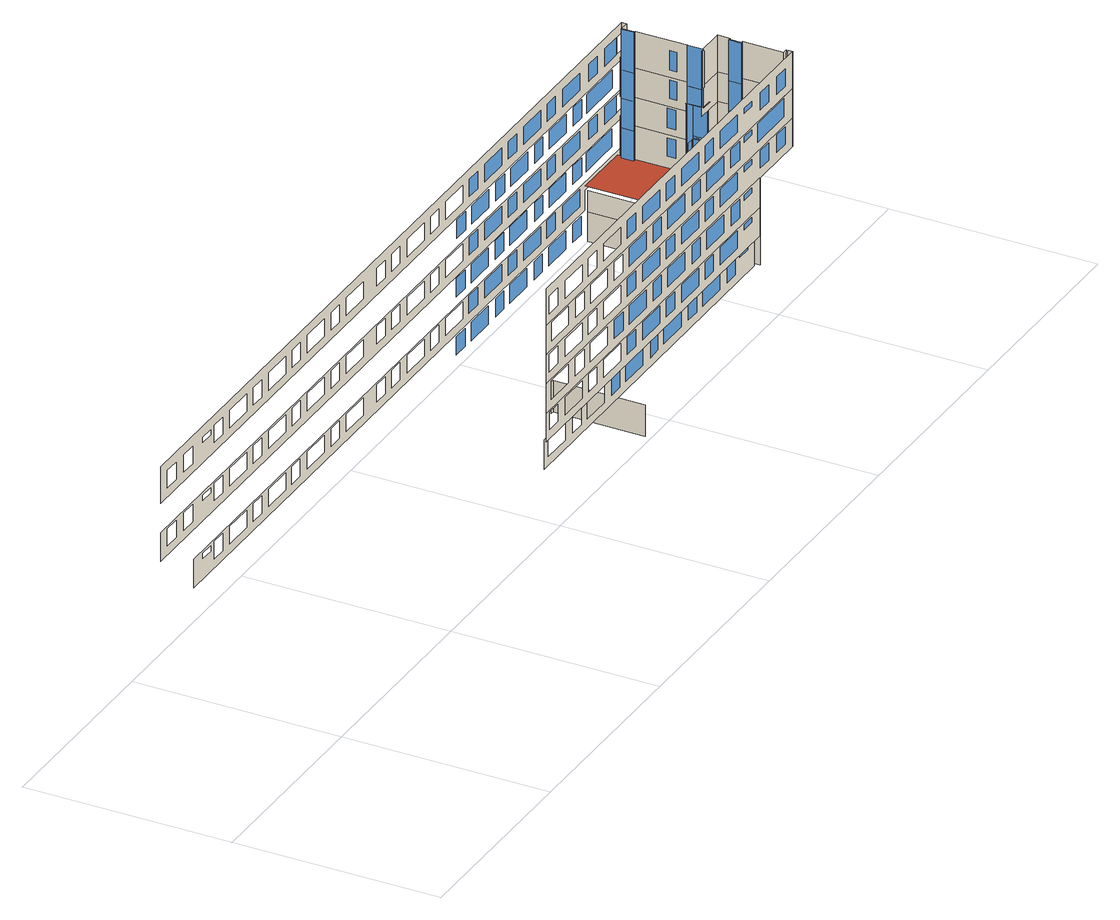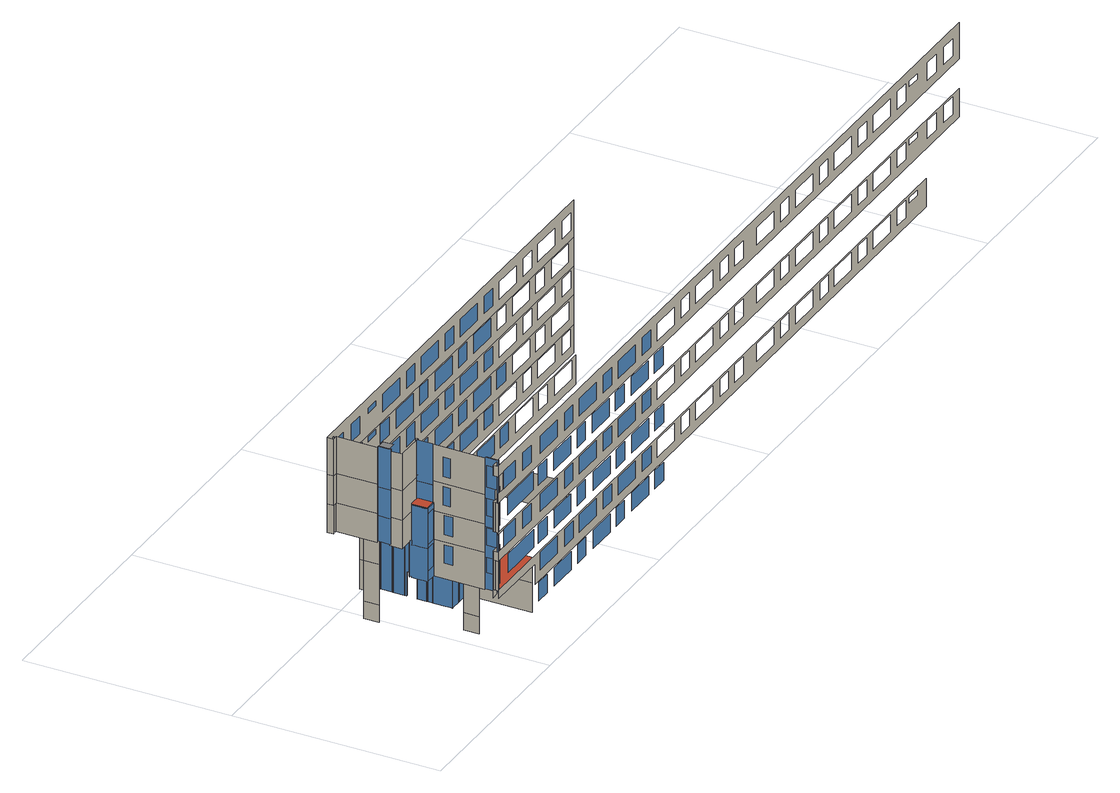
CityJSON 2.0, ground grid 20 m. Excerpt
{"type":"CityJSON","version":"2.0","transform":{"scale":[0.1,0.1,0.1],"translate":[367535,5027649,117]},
"CityObjects":{
"building1":{"type":"Building","attributes":{"name":"FRONTENAC HOUSE"},"geometry":[{"type":"MultiSurface","lod":"3","boundaries":[[[0,1,2,3]],[[4,5,6,7]],[[8,9,10,11]],[[12,13,14,15]],[[16,17,18,19]],[[20,21,22,23]],[[9,8,24,25]],[[26,27,28,29]],[[30,31,32,33]],[[34,35,36,37]],[[38,39,40,41]],[[42,43,44,45]],[[46,47,48,49]],[[50,51,52,53]],[[54,55,56,57]],[[58,59,60,61]],[[62,63,64,65],[66,67,68,69],[70,71,72,73],[26,29,28,27],[74,75,76,77],[78,79,80,81],[82,83,84,85],[86,87,88,89],[1,0,3,2],[90,91,92,93],[94,95,96,97],[98,99,100,101]],[[102,63,62,103],[104,105,106,107],[108,109,110,111],[58,61,60,59],[112,113,114,115],[116,117,118,119],[120,121,122,123],[124,125,126,127],[128,129,130,131],[20,23,22,21],[132,133,134,135],[136,137,138,139]],[[140,141,142,143],[144,145,146,147],[148,149,150,151],[4,7,6,5],[152,153,154,155],[156,157,158,159],[160,161,162,163],[164,165,166,167],[35,34,37,36],[168,169,170,171],[172,173,174,175],[176,177,178,179]],[[180,181,182,183]],[[184,185,186,187]],[[188,189,190,191]],[[90,93,92,91]],[[192,193,194,195]],[[153,152,155,154]],[[196,197,198,199]],[[200,201,202,203,204,205]],[[206,207,208,209]],[[210,211,212,213],[214,215,216,217],[218,219,220,221],[222,223,224,225],[50,53,52,51],[226,227,228,229],[230,231,232,233],[234,235,236,237],[238,239,240,241],[13,12,15,14],[242,243,244,245],[246,247,248,249],[250,251,252,253],[254,255,256,257]],[[64,258,259,260],[261,262,263,264],[265,266,267,268],[269,270,271,272],[54,57,56,55],[273,274,275,276],[277,278,279,280],[281,282,283,284],[285,286,287,288],[17,16,19,18],[289,290,291,292],[293,294,295,296],[297,298,299,300],[301,302,303,304]],[[243,242,245,244]],[[290,289,292,291]],[[133,132,135,134]],[[305,306,307,308,309,310,311],[312,313,314,315],[316,317,318,319],[320,321,322,323],[324,325,326,327],[328,329,330,331],[332,333,334,335],[336,337,338,339],[180,183,182,181],[340,341,342,343],[344,345,346,347],[348,349,350,351],[352,353,354,355],[356,357,358,359],[360,361,362,363],[364,365,366,367],[368,369,370,371],[372,373,374,375],[376,377,378,379],[380,381,382,383],[384,385,386,387]],[[388,389,390,391]],[[392,393,394,395]],[[376,379,378,377]],[[75,74,77,76]],[[396,397,398,399]],[[168,171,170,169]],[[400,401,402,403]],[[404,405,406,407]],[[408,409,410,411]],[[227,226,229,228]],[[274,273,276,275]],[[113,112,115,114]],[[412,413,414,415]],[[416,417,418,419]],[[340,343,342,341]],[[95,94,97,96]],[[420,421,422,423]],[[157,156,159,158]],[[424,425,426,427]],[[428,429,430,431,432]],[[433,434,435,436]],[[247,246,249,248]],[[294,293,296,295]],[[137,136,139,138]],[[437,210,259,258,211],[438,439,440,441],[442,443,444,445],[30,33,32,31],[396,399,398,397],[446,447,448,449],[450,451,452,453],[454,455,456,457],[458,459,460,461],[192,195,194,193],[420,423,422,421],[462,463,464,465],[466,467,468,469]],[[470,471,472,473,474,475,476,477,478,479],[480,481,482,483],[484,485,486,487],[488,489,490,491],[492,493,494,495],[496,497,498,499],[500,501,502,503],[504,505,506,507],[508,509,510,511],[512,513,514,515],[185,184,187,186],[418,417,416,419],[516,517,518,519],[520,521,522,523],[524,525,526,527],[528,529,530,531],[532,533,534,535],[536,537,538,539],[540,541,542,543],[544,545,546,547],[394,393,392,395],[548,549,550,551],[552,553,554,555],[556,557,558,559],[477,476,560,561]],[[562,563,564,565,566,567,568,569,570,571],[572,573,574,575],[576,577,578,579],[580,581,582,583],[584,585,586,587],[588,589,590,591],[592,593,594,595],[596,597,598,599],[600,601,602,603],[604,605,606,607],[188,191,190,189],[412,415,414,413],[608,609,610,611],[612,613,614,615],[616,617,618,619],[620,621,622,623],[624,625,626,627],[628,629,630,631],[632,633,634,635],[636,637,638,639],[388,391,390,389],[640,641,642,643],[644,645,646,647],[648,649,650,651],[652,653,654,655]],[[640,643,642,641]],[[550,549,548,551]],[[381,380,383,382]],[[79,78,81,80]],[[446,449,448,447]],[[173,172,175,174]],[[656,657,658,659]],[[660,661,662,663]],[[664,665,666,667]],[[231,230,233,232]],[[278,277,280,279]],[[117,116,119,118]],[[344,347,346,345]],[[609,608,611,610]],[[517,516,519,518]],[[462,465,464,463]],[[99,98,101,100]],[[160,163,162,161]],[[668,669,670,671]],[[672,673,674,675]],[[676,677,678,679]],[[453,452,451,450]],[[234,237,236,235]],[[281,284,283,282]],[[82,85,84,83]],[[120,123,122,121]],[[177,176,179,178]],[[680,681,682,683,684,685,686]],[[687,688,689,690,691,692,693]],[[694,695,696,697,698,699,700]],[[701,702,703,704,705,706,707]],[[708,709,710,711,712,713,714]],[[644,647,646,645]],[[553,552,555,554]],[[384,387,386,385]],[[715,716,717,718]],[[716,719,720,717]],[[719,721,722,720]],[[723,724,725,726,727,728]],[[721,729,730,731,732,733,734,715,735,736,737,738]],[[739,740,741,742,743,744]],[[716,715,745,746]],[[719,716,746,747]],[[721,719,747,748]],[[749,750,751,752,753,754,755,756,757,758,759,760,761,762,763,764,765]],[[756,755,766,753,752,767,750,749,765,764,763,762,761,760,759,768,757]],[[769,770,771,772]],[[773,774,775,776]],[[777,778,779,780,781,782,783,784,785,786,787,788,789,790,791,792,793]],[[794,795,796,797]],[[798,799,800,801,802,803,804,805,806,807,808,809,810,811,812,813,814,815,816,817]],[[818,819,820,821]],[[822,823,824,825]],[[823,820,819,824]],[[826,827,826,828,829,830,831,832,833,834,835,836,837,836,838,839,840,841]],[[833,842,832,831,843,830]],[[728,725,844,845]],[[846,847,848,849,850,851,852,853,854,855,856,857,858,859,860,861]],[[854,851,850,847,846,861,860,859,858,857,856,855]],[[744,741,862,844]],[[863,848,850,864]],[[829,865,866,867,868,869,868,870,871,841,826,828,872,828,826,827,826,841,840,839,838,836,837,836,835,834,833,830,829,873]],[[750,778,806,847,848,874,875,876,877,878,879,880,881,882,883,884,885,886,887,870,868,867,866,888,889,890,891,892,893,894,895,896,897,898,899,856,813,788,760,734,733,732,731,730,729]],[[900,877,864,901,902,903,895,904,905,906,907,908]],[[251,250,253,252]],[[298,297,300,299]],[[909,910,911,912,913,914,915,916,917,918,919,920,921,922,923,865,924,869,871,925,926,927,928,927,929,930,931,932,933,934,935,936,900,937,938,939,940,941,908,942,943,942,908,907,944,945,946,947,948,949,950,951,952,953,906,905,954,955,956,957,958,909,904]],[[936,878,959,960,961,962,894,911,963,964,965,966]],[[967,968,969,970,971,972,879,935,973,974,975,976,912,893,977,978,979]],[[880,980,981,982,983,984,985,892,915,986,987,988,989,934]],[[931,990,991,916,891,992,993,994,995,996,884,883,882,881,933,932]],[[466,469,468,467]],[[649,648,651,650]],[[558,557,556,559]],[[997,998,999,1000,1001,1002,1003,1004]],[[1005,1006,1007,1008,1007,1009,1010,1011,1012,1013,1014,1015,1016,1017,1018,1019,1020,1021,884,882,1022,1023,1024,1025]],[[1026,1027,1028,1029,1030,1031,1032,1033]],[[1034,1035,1036,1037,1038,1039,1040,1041,1042,1043,1044,1045,1044,1046,1047,1048,1049,1050,1051,1052,1053,1054,1055,1056]],[[255,254,257,256]],[[302,301,304,303]],[[1057,1058,1059,1060,1061]],[[1062,1063,1064,1065]],[[1066,1067,1068,1069]],[[1070,1071,1072,1073]],[[1074,1075,1076,1077,1078,1079,1080,1081,1082,1083,1084,1085]],[[1086,1079,1077,1076,1087,1088]],[[1089,1090,1091,1092]],[[1093,1079,1077,1094]],[[1095,1096,1097,1098]],[[1099,1100,1101,1102]],[[1100,1103,1104,1101]],[[1102,1105,1106,1099]],[[1107,1108,1109,1110]],[[1111,1112,1113,1114]],[[1114,1115,1116,1111]],[[1117,1118,1119,1120,1121,1122],[1123,1124,1125,1126]],[[1127,1128,1129,1130]],[[1131,1132,1133,1134]],[[1135,1136,1137,1138]],[[1139,1140,1141,1142]],[[1143,1144,1145,1146]],[[1124,1123,1126,1125]],[[1117,1147,1148,1149,1150,1151,1152,1153,1154,1155]],[[1156,1154,1156,1157,1158,1121,1159,1117,1155,1160]],[[1161,1162,1163,1164]],[[1165,1166,1167,1168]],[[1169,1170,1163,1164,1171,1168,1172,1173,1174,1175]],[[1163,1170,1176,1177,1178,1179,1161,1164]],[[1180,1181,1182,1183]],[[1181,1184,1185,1182]],[[1186,1187,1185,1188]],[[1187,1189,1182,1185]],[[1189,1190,1183,1182]],[[1191,1192,1193,1157,1179,1161,1164,1154,1194,1195,1196,1197,1198,1199]],[[1200,1201,1195,1194,1202,1153,1154,1164,1171,1168,1172,1151,1203,1204,1205,1206,1207,1208,1197,1208,1200,1196]],[[1209,1210,1211,1212,1213,1214,1215,1216,1217,1218,1219,1220,1221,1222,1223,1224,1225,1226,1227]],[[1228,1229,1230,1231]],[[1232,1228,1231,1233]],[[1182,1185,1234,1235]],[[1183,1182,1235,1236]],[[1237,1238,1195,1196]],[[1239,1240,1082,1241],[1136,1135,1138,1137]],[[1242,1243,1244,1245]],[[1119,1118,1246,1247],[1144,1143,1146,1145]],[[1247,1246,1240,1239],[1132,1131,1134,1133]],[[653,652,655,654]],[[476,477,561,560]],[[1248,1249,1250,1251,1252,1253,1215,1214,1213,1212,1211,1210,1254,1255,1256,1257]],[[1180,1258,1259,1181]],[[1184,1260,1261,1262]],[[1181,1259,1260,1184]],[[1263,1264,1265,1266]],[[1267,1232,1268,1269]],[[1270,1271,1272,1273]],[[1274,1275,1276,1277,1278,1279,1280,1281,1282,1283,1263,1284,1285,1286]],[[1287,1288,1289,1277,1276,1275,1290,1291,1292,1293]],[[1294,1295,1296,1297,1298,1299,1300,1301,1302,1303]],[[1304,1290,1275,1276]],[[1305,1286,1285,1284,1306,1307]],[[1308,1300,1292,1293]],[[1309,1310,1311,1312,1313,1314,1315,1316,1317,1318]],[[1319,1320,1321,1322,1323,1324,1325,1326,1327,1328]],[[1329,1330,1331,1332,1333,1334,1335,1336,1324,1323,1322,1337,1338,1339]],[[1340,1341,1342,1343,1344,1345,1346,1347,1348,1349,1350,1271]],[[1351,1352,1353,1354,1355,1356,1357,1358,1359,1360]],[[1361,1362,1363,1364,1365,1366,1367,1368,1369,1370]],[[1371,1372,1345,1344,1343,1342,1373,1374,1375,1376]],[[1377,1378,1379,1380]],[[1381,1382,1383,1384]],[[1385,1386,1387,1388]],[[1389,1390,1391,1392]],[[1393,1394,1395,1396,1397,1398,1399,1377,1378,1400]],[[1401,1402,1386,1385,1403,1404,1405,1389,1390,1406]],[[1407,1408,1409,1410,1411,1412,1413,1414,1415,1416]],[[1417,1270,1418,1419,1420,1421,1422,1403,1385,1386,1402,1423]],[[1424,1425,1282,1426]],[[1427,1428,1429,1430]],[[1431,1432,1433,1434]],[[1435,1436,1432,1431]],[[1430,1437,1438,1439]],[[1440,1441,1442,1443]],[[1441,1444,1445,1442]],[[1444,1446,1447,1445]],[[1348,1448,1449,1450]],[[1451,1433,1452,1453]],[[1454,1455,1433,1432]],[[1456,1457,1438,1437]],[[1449,1448,1458,1459]],[[1460,1461,1432,1436]],[[1433,1432,1461,1462]],[[1438,1437,1456,565,470]]],"semantics":{"surfaces":[{"type":"Window"},{"type":"WallSurface","is_basement":true},{"type":"WallSurface"},{"type":"GroundSurface"},{"type":"RoofSurface"}],"values":[0,0,1,0,0,0,1,0,0,0,0,0,0,0,0,0,2,2,2,0,0,0,0,0,0,0,0,0,2,2,0,0,0,2,0,0,0,0,0,0,0,0,0,0,0,0,0,0,0,0,0,0,0,0,0,0,0,0,2,2,2,0,0,0,0,0,0,0,0,0,0,0,0,0,0,0,0,0,0,0,0,0,0,0,0,0,0,0,3,3,3,3,3,0,0,0,2,2,2,2,0,2,2,2,2,0,0,0,0,0,0,0,2,2,2,0,0,2,0,0,2,0,0,0,0,0,0,0,0,0,0,0,0,0,0,4,0,4,0,0,0,0,0,2,2,0,0,0,0,2,2,2,2,4,2,2,2,2,0,0,2,0,0,0,0,0,0,0,0,2,2,2,2,2,0,0,0,2,2,2,2,0,2,0,2,2,0,0,0,2,2,2,2,2,2,0,0,0,0,0,0,0,0,0,0,0,0,0,0,0,0,0,0,0,0,0,2,2,2,2,2,2,2,2,2,2,2,2,2,2,2,2]}}]}
},
"vertices":[
[563,25,121],[563,25,103],[547,25,103],[547,25,121],[563,28,46],[563,28,64],[548,28,64],[548,28,46],[567,94,33],[567,94,2],[567,6,2],[567,6,33],[586,25,206],[586,25,189],[571,25,189],[571,25,206],[586,25,149],[586,25,132],[571,25,132],[571,25,149],[586,25,92],[586,25,75],[571,25,75],[571,25,92],[564,94,33],[564,94,2],[605,25,121],[605,25,103],[574,25,103],[574,25,121],[574,25,178],[605,25,178],[605,25,160],[574,25,160],[605,28,46],[605,28,64],[574,28,64],[574,28,46],[547,176,46],[563,176,46],[563,176,64],[547,176,64],[563,176,103],[563,176,121],[547,176,121],[547,176,103],[564,176,160],[564,176,178],[548,176,178],[548,176,160],[630,25,206],[630,25,189],[599,25,189],[599,25,206],[630,25,149],[630,25,132],[599,25,132],[599,25,149],[630,25,92],[630,25,75],[599,25,75],[599,25,92],[813,25,94],[423,25,94],[423,25,123],[813,25,123],[463,25,121],[432,25,121],[432,25,103],[463,25,103],[534,25,121],[503,25,121],[503,25,103],[534,25,103],[676,25,103],[676,25,121],[645,25,121],[645,25,103],[747,25,103],[747,25,121],[716,25,121],[716,25,103],[798,25,121],[784,25,121],[784,25,116],[798,25,116],[492,25,103],[492,25,121],[476,25,121],[476,25,103],[633,25,121],[618,25,121],[618,25,103],[633,25,103],[704,25,103],[704,25,121],[689,25,121],[689,25,103],[776,25,103],[776,25,121],[761,25,121],[761,25,103],[423,25,66],[813,25,66],[488,25,92],[457,25,92],[457,25,75],[488,25,75],[559,25,92],[528,25,92],[528,25,75],[559,25,75],[701,25,75],[701,25,92],[670,25,92],[670,25,75],[772,25,75],[772,25,92],[741,25,92],[741,25,75],[798,25,92],[784,25,92],[784,25,87],[798,25,87],[444,25,75],[444,25,92],[429,25,92],[429,25,75],[515,25,75],[515,25,92],[500,25,92],[500,25,75],[657,25,75],[657,25,92],[642,25,92],[642,25,75],[728,25,75],[728,25,92],[713,25,92],[713,25,75],[425,28,37],[810,29,37],[810,29,66],[425,28,66],[463,28,46],[432,28,46],[432,28,64],[463,28,64],[492,28,46],[477,28,46],[477,28,64],[492,28,64],[634,29,64],[634,29,46],[619,28,46],[619,28,64],[705,29,64],[705,29,46],[690,29,46],[690,29,64],[776,29,46],[761,29,46],[761,29,64],[776,29,64],[534,28,64],[534,28,46],[503,28,46],[503,28,64],[677,29,46],[645,29,46],[645,29,64],[677,29,64],[747,29,64],[747,29,46],[716,29,46],[716,29,64],[798,29,64],[798,29,59],[784,29,59],[784,29,64],[586,176,75],[586,176,92],[570,176,92],[570,176,75],[586,176,132],[586,176,149],[571,176,149],[571,176,132],[571,176,189],[586,176,189],[586,176,206],[571,176,206],[618,25,178],[633,25,178],[633,25,160],[618,25,160],[574,176,46],[605,176,46],[605,176,64],[574,176,64],[590,176,103],[594,176,103],[605,176,103],[605,176,121],[574,176,121],[574,176,103],[606,176,160],[606,176,178],[575,176,178],[575,176,160],[872,25,180],[423,25,180],[423,25,216],[872,25,216],[444,25,206],[428,25,206],[428,25,189],[444,25,189],[488,25,189],[488,25,206],[457,25,206],[457,25,189],[559,25,189],[559,25,206],[528,25,206],[528,25,189],[701,25,189],[701,25,206],[670,25,206],[670,25,189],[772,25,189],[772,25,206],[741,25,206],[741,25,189],[798,25,206],[784,25,206],[784,25,201],[798,25,201],[515,25,189],[515,25,206],[499,25,206],[499,25,189],[657,25,189],[657,25,206],[642,25,206],[642,25,189],[728,25,189],[728,25,206],[713,25,206],[713,25,189],[829,25,189],[829,25,206],[814,25,206],[814,25,189],[859,25,189],[859,25,206],[844,25,206],[844,25,189],[423,25,151],[872,25,151],[872,25,123],[444,25,149],[428,25,149],[428,25,132],[444,25,132],[488,25,132],[488,25,149],[457,25,149],[457,25,132],[559,25,132],[559,25,149],[528,25,149],[528,25,132],[701,25,132],[701,25,149],[670,25,149],[670,25,132],[772,25,132],[772,25,149],[741,25,149],[741,25,132],[798,25,149],[784,25,149],[784,25,144],[798,25,144],[515,25,132],[515,25,149],[499,25,149],[499,25,132],[657,25,132],[657,25,149],[642,25,149],[642,25,132],[728,25,132],[728,25,149],[713,25,149],[713,25,132],[829,25,132],[829,25,149],[814,25,149],[814,25,132],[859,25,132],[859,25,149],[844,25,149],[844,25,132],[848,176,94],[67,176,94],[67,176,66],[782,176,66],[782,176,86],[847,176,86],[848,176,86],[120,176,75],[105,176,75],[105,176,92],[120,176,92],[191,176,75],[176,176,75],[176,176,92],[191,176,92],[261,176,75],[246,176,75],[246,176,92],[261,176,92],[333,176,75],[318,176,75],[318,176,92],[333,176,92],[417,176,92],[417,176,75],[402,176,75],[402,176,92],[444,176,75],[429,176,75],[429,176,92],[444,176,92],[515,176,75],[500,176,75],[500,176,92],[515,176,92],[657,176,75],[642,176,75],[642,176,92],[657,176,92],[728,176,75],[712,176,75],[712,176,92],[728,176,92],[84,176,86],[84,176,91],[98,176,91],[98,176,86],[164,176,75],[133,176,75],[133,176,92],[164,176,92],[235,176,75],[204,176,75],[204,176,92],[235,176,92],[306,176,75],[275,176,75],[275,176,92],[306,176,92],[377,176,92],[377,176,75],[346,176,75],[346,176,92],[488,176,75],[457,176,75],[457,176,92],[488,176,92],[559,176,75],[528,176,75],[528,176,92],[559,176,92],[630,176,75],[599,176,75],[599,176,92],[630,176,92],[701,176,92],[701,176,75],[670,176,75],[670,176,92],[772,176,75],[741,176,75],[741,176,92],[772,176,92],[599,176,189],[630,176,189],[630,176,206],[599,176,206],[630,176,132],[630,176,149],[599,176,149],[599,176,132],[645,25,178],[676,25,178],[676,25,160],[645,25,160],[634,176,103],[634,176,121],[618,176,121],[618,176,103],[619,176,46],[634,176,46],[634,176,64],[619,176,64],[635,176,160],[635,176,178],[619,176,178],[619,176,160],[642,176,189],[657,176,189],[657,176,206],[642,176,206],[657,176,132],[657,176,149],[642,176,149],[642,176,132],[689,25,178],[704,25,178],[704,25,160],[689,25,160],[645,176,46],[676,176,46],[676,176,64],[645,176,64],[661,176,103],[676,176,103],[676,176,121],[645,176,121],[645,176,103],[677,176,160],[677,176,178],[646,176,178],[646,176,160],[869,25,180],[433,25,178],[433,25,160],[463,25,160],[463,25,178],[504,25,178],[504,25,160],[534,25,160],[534,25,178],[716,25,178],[716,25,160],[747,25,160],[747,25,178],[784,25,178],[784,25,173],[798,25,173],[798,25,178],[477,25,178],[477,25,160],[492,25,160],[492,25,178],[547,25,178],[547,25,160],[562,25,160],[562,25,178],[760,25,178],[760,25,160],[776,25,160],[776,25,178],[809,25,178],[809,25,160],[857,25,160],[857,25,178],[849,176,151],[7,176,151],[7,176,123],[848,176,123],[848,176,132],[847,176,132],[839,176,132],[839,176,149],[847,176,149],[849,176,149],[35,176,149],[35,176,132],[19,176,132],[19,176,149],[65,176,149],[65,176,132],[49,176,132],[49,176,149],[105,176,149],[120,176,149],[120,176,132],[105,176,132],[191,176,149],[191,176,132],[176,176,132],[176,176,149],[247,176,149],[262,176,149],[262,176,132],[247,176,132],[333,176,149],[333,176,132],[318,176,132],[318,176,149],[417,176,149],[417,176,132],[402,176,132],[402,176,149],[444,176,149],[444,176,132],[429,176,132],[429,176,149],[500,176,149],[515,176,149],[515,176,132],[500,176,132],[728,176,149],[728,176,132],[713,176,132],[713,176,149],[98,176,143],[84,176,143],[84,176,148],[98,176,148],[133,176,149],[164,176,149],[164,176,132],[133,176,132],[204,176,149],[235,176,149],[235,176,132],[204,176,132],[306,176,149],[306,176,132],[275,176,132],[275,176,149],[377,176,132],[346,176,132],[346,176,149],[377,176,149],[488,176,132],[457,176,132],[457,176,149],[488,176,149],[559,176,149],[559,176,132],[528,176,132],[528,176,149],[670,176,149],[701,176,149],[701,176,132],[670,176,132],[772,176,149],[772,176,132],[741,176,132],[741,176,149],[789,176,149],[804,176,149],[804,176,132],[789,176,132],[818,176,132],[818,176,149],[848,176,216],[7,176,216],[7,176,180],[849,176,180],[849,176,189],[847,176,189],[840,176,189],[840,176,206],[847,176,206],[848,176,206],[19,176,189],[19,176,206],[35,176,206],[35,176,189],[65,176,189],[49,176,189],[49,176,206],[65,176,206],[105,176,189],[105,176,206],[120,176,206],[120,176,189],[176,176,189],[176,176,206],[191,176,206],[191,176,189],[262,176,189],[247,176,189],[247,176,206],[262,176,206],[333,176,189],[318,176,189],[318,176,206],[333,176,206],[402,176,189],[402,176,206],[417,176,206],[417,176,189],[444,176,189],[429,176,189],[429,176,206],[444,176,206],[515,176,189],[500,176,189],[500,176,206],[515,176,206],[728,176,189],[713,176,189],[713,176,206],[728,176,206],[98,176,200],[84,176,200],[84,176,205],[98,176,205],[164,176,189],[133,176,189],[133,176,206],[164,176,206],[235,176,189],[204,176,189],[204,176,206],[235,176,206],[275,176,189],[275,176,206],[306,176,206],[306,176,189],[377,176,189],[346,176,189],[346,176,206],[377,176,206],[488,176,189],[457,176,189],[457,176,206],[488,176,206],[528,176,189],[528,176,206],[559,176,206],[559,176,189],[670,176,189],[670,176,206],[701,176,206],[701,176,189],[741,176,189],[741,176,206],[772,176,206],[772,176,189],[804,176,189],[789,176,189],[789,176,206],[804,176,206],[839,176,189],[818,176,189],[818,176,206],[839,176,206],[689,176,46],[704,176,46],[704,176,64],[689,176,64],[705,176,103],[705,176,121],[690,176,121],[690,176,103],[705,176,160],[705,176,178],[690,176,178],[690,176,160],[716,176,46],[747,176,46],[747,176,64],[716,176,64],[747,176,103],[747,176,121],[717,176,121],[717,176,103],[748,176,160],[748,176,178],[717,176,178],[717,176,160],[792,42,53],[792,40,53],[790,40,53],[780,40,53],[780,29,53],[802,29,53],[802,42,53],[792,44,80],[792,40,80],[790,40,80],[780,40,80],[780,30,80],[802,30,80],[802,44,80],[792,44,108],[792,40,108],[790,40,108],[780,40,108],[780,30,108],[802,30,108],[802,44,108],[792,44,137],[792,40,137],[790,40,137],[780,40,137],[780,30,137],[802,30,137],[802,44,137],[792,44,165],[792,40,165],[790,40,165],[780,40,165],[780,30,165],[802,30,165],[802,44,165],[805,31,37],[805,31,66],[805,29,66],[805,29,37],[805,31,94],[805,29,94],[805,31,123],[805,29,123],[783,111,37],[783,111,66],[781,111,66],[780,111,66],[780,111,37],[781,111,37],[806,31,123],[806,31,97],[806,31,88],[806,31,67],[806,31,62],[806,31,37],[805,31,62],[805,31,67],[805,31,88],[805,31,97],[783,112,66],[783,112,87],[781,112,87],[780,112,87],[780,112,66],[781,112,66],[810,31,37],[810,31,66],[810,31,94],[810,31,123],[805,41,123],[806,41,123],[806,41,114],[806,41,97],[806,41,88],[806,41,81],[806,41,68],[806,41,67],[806,41,62],[806,41,54],[806,41,39],[806,41,37],[805,41,37],[805,41,62],[805,41,67],[805,41,88],[805,41,97],[806,41,87],[806,41,122],[806,41,61],[760,176,46],[775,176,46],[775,176,64],[760,176,64],[776,176,103],[776,176,121],[760,176,121],[760,176,103],[805,52,123],[806,52,123],[806,52,114],[806,52,97],[806,52,88],[806,52,81],[806,52,68],[806,52,67],[806,52,62],[806,52,54],[806,52,39],[806,52,37],[805,52,37],[805,52,62],[805,52,67],[805,52,88],[805,52,97],[776,176,160],[776,176,178],[761,176,178],[761,176,160],[806,53,67],[806,53,68],[806,53,87],[806,53,74],[806,53,88],[806,53,97],[806,53,122],[806,53,105],[806,53,123],[805,53,123],[805,53,97],[805,53,88],[805,53,67],[805,53,62],[805,53,37],[806,53,37],[806,53,39],[806,53,61],[806,53,46],[806,53,62],[814,31,123],[814,31,94],[814,25,94],[814,25,123],[814,25,37],[814,25,66],[814,31,66],[814,31,37],[795,110,67],[794,110,67],[795,110,62],[795,110,37],[794,110,37],[794,110,61],[784,110,61],[784,110,37],[783,110,37],[783,110,62],[783,110,67],[784,110,67],[783,110,87],[784,110,87],[794,110,87],[795,110,87],[784,110,39],[794,110,39],[781,173,66],[781,173,37],[805,64,123],[806,64,123],[806,64,122],[806,64,105],[806,64,97],[806,64,88],[806,64,87],[806,64,74],[806,64,67],[806,64,62],[806,64,37],[805,64,37],[805,64,62],[805,64,67],[805,64,88],[805,64,97],[781,173,87],[806,76,122],[806,76,97],[805,110,37],[806,110,37],[806,110,62],[806,110,67],[805,110,67],[806,110,87],[805,110,87],[795,110,61],[795,110,38],[806,66,122],[806,66,123],[806,72,123],[806,76,123],[806,85,123],[806,86,123],[806,91,123],[806,92,123],[806,92,97],[806,92,88],[806,92,87],[806,103,87],[806,104,87],[806,109,87],[806,109,37],[806,104,37],[806,103,37],[806,92,37],[806,91,37],[806,86,37],[806,85,37],[806,76,37],[806,76,61],[806,72,61],[806,66,61],[806,66,37],[805,76,123],[806,76,88],[806,76,67],[806,76,62],[805,76,37],[805,76,62],[805,76,67],[805,76,88],[805,76,97],[805,76,61],[805,85,61],[805,85,37],[805,86,37],[805,86,61],[805,91,61],[805,91,37],[805,92,37],[805,92,61],[805,103,61],[805,103,37],[805,104,37],[805,104,61],[805,109,61],[805,109,37],[805,110,62],[805,109,87],[805,104,87],[805,103,87],[805,92,87],[805,103,68],[805,92,68],[805,92,88],[805,92,97],[805,92,123],[805,91,123],[805,86,123],[805,85,123],[805,72,123],[805,66,123],[805,66,122],[805,72,122],[805,76,122],[805,72,97],[805,66,97],[805,72,88],[805,66,88],[805,66,87],[805,72,87],[805,76,87],[805,76,68],[805,72,68],[805,66,68],[805,66,67],[805,72,67],[805,72,62],[805,66,62],[805,66,37],[805,66,61],[805,72,61],[806,85,97],[806,85,88],[806,85,67],[806,85,62],[805,85,62],[805,85,67],[805,85,88],[805,85,97],[806,86,67],[806,86,68],[806,86,87],[806,86,88],[806,86,97],[806,86,122],[805,86,97],[805,86,88],[805,86,67],[805,86,62],[806,86,39],[806,86,61],[806,86,62],[806,91,97],[806,91,88],[806,91,67],[806,91,62],[806,91,61],[806,91,39],[805,91,62],[805,91,67],[805,91,88],[805,91,97],[805,92,67],[805,92,62],[806,92,39],[806,92,61],[806,92,62],[806,92,67],[806,92,68],[865,93,127],[865,27,127],[814,27,127],[814,31,127],[806,31,127],[806,92,127],[851,92,127],[851,93,127],[817,92,117],[817,92,119],[828,92,119],[828,92,117],[839,92,119],[839,92,117],[840,92,117],[840,92,119],[851,92,119],[851,92,117],[851,92,97],[851,92,87],[840,92,87],[839,92,87],[828,92,87],[817,92,87],[816,92,87],[806,92,117],[806,92,119],[816,92,119],[816,92,117],[806,93,91],[806,111,91],[781,111,91],[781,175,91],[840,175,91],[840,109,91],[851,109,91],[851,93,91],[839,93,87],[840,93,87],[851,93,87],[851,93,97],[851,93,117],[851,93,119],[840,93,119],[840,93,117],[839,93,117],[839,93,119],[828,93,119],[828,93,117],[817,93,119],[817,93,117],[816,93,117],[816,93,119],[806,93,119],[806,93,117],[806,93,97],[806,93,87],[816,93,87],[817,93,87],[828,93,87],[812,176,103],[831,176,103],[831,176,121],[784,176,121],[784,176,103],[832,176,160],[832,176,178],[785,176,178],[785,176,160],[839,92,216],[839,92,180],[839,93,180],[839,93,216],[855,51,54],[853,51,54],[853,51,94],[855,51,94],[841,94,208],[841,94,182],[841,94,176],[841,95,176],[841,108,176],[841,109,176],[841,109,182],[841,109,208],[841,109,216],[841,108,216],[841,95,216],[841,94,216],[841,109,159],[841,94,159],[841,95,159],[841,108,208],[841,95,208],[841,95,182],[841,108,182],[841,109,160],[841,95,160],[833,135,54],[831,135,54],[831,135,87],[833,135,87],[856,51,54],[856,51,94],[856,66,94],[856,66,54],[856,51,123],[856,66,123],[856,66,37],[856,51,37],[852,93,159],[840,93,159],[840,110,159],[852,110,159],[834,150,54],[834,150,37],[834,135,37],[834,135,54],[834,135,87],[834,150,87],[841,109,119],[841,109,123],[841,159,123],[841,159,87],[841,109,87],[841,109,94],[841,128,102],[841,128,120],[841,120,120],[841,120,102],[869,31,151],[869,31,123],[869,29,123],[869,29,151],[841,126,177],[841,126,159],[841,119,159],[841,119,177],[841,126,206],[841,126,187],[841,119,187],[841,119,206],[871,29,180],[871,29,216],[869,29,216],[869,29,180],[841,128,149],[841,128,130],[841,120,130],[841,120,149],[841,109,122],[841,109,153],[841,109,158],[842,109,158],[851,109,158],[851,109,153],[851,109,122],[851,109,119],[842,109,119],[851,109,97],[851,109,87],[842,109,87],[841,109,97],[842,109,97],[851,110,97],[842,110,97],[842,110,119],[851,110,119],[851,110,123],[842,110,123],[842,110,153],[851,110,153],[841,110,122],[841,110,119],[851,110,122],[851,110,158],[842,110,158],[841,110,158],[841,110,153],[841,110,97],[841,110,87],[842,110,87],[851,110,87],[868,31,216],[868,31,180],[873,31,180],[873,31,216],[868,31,151],[873,31,151],[873,25,123],[873,25,151],[873,31,123],[873,25,180],[873,25,216],[851,98,87],[851,104,87],[851,105,87],[851,105,119],[851,104,119],[851,98,119],[851,95,119],[851,95,97],[851,95,87],[851,98,122],[851,104,122],[851,105,122],[851,105,158],[851,104,158],[851,98,158],[851,95,158],[851,95,153],[851,95,122],[852,95,123],[852,95,119],[852,98,119],[852,104,119],[852,105,119],[852,109,119],[852,110,119],[852,110,97],[852,110,87],[852,109,87],[852,105,87],[852,104,87],[852,98,87],[852,95,87],[852,95,88],[852,93,88],[852,93,87],[852,93,97],[852,93,123],[867,94,180],[867,94,216],[839,94,216],[839,94,180],[867,94,151],[839,94,151],[873,29,151],[873,29,180],[873,29,216],[851,98,97],[851,104,97],[841,159,180],[841,109,180],[841,159,216],[851,98,123],[851,104,123],[851,104,153],[851,98,153],[841,109,151],[841,159,151],[852,104,158],[852,105,158],[852,109,158],[852,110,158],[852,110,153],[852,110,122],[852,95,122],[852,95,153],[852,95,158],[852,98,158],[868,70,216],[868,70,180],[868,70,151],[868,70,123],[868,31,123],[865,70,216],[865,70,180],[867,70,180],[867,70,216],[867,94,123],[851,94,151],[851,94,123],[840,159,216],[839,159,216],[839,159,180],[840,159,180],[865,70,186],[865,70,176],[865,81,176],[865,82,176],[865,82,186],[865,82,191],[865,82,206],[865,82,208],[865,82,216],[865,81,216],[865,70,208],[865,70,206],[865,70,191],[865,82,147],[865,82,157],[865,82,162],[865,70,162],[865,70,157],[865,70,147],[865,81,147],[865,82,123],[865,82,133],[865,82,138],[865,82,148],[865,81,148],[865,70,148],[865,70,138],[865,70,133],[865,70,123],[865,81,123],[865,81,162],[865,81,191],[865,81,208],[865,81,206],[865,81,138],[866,70,123],[866,70,133],[866,70,138],[866,70,148],[866,81,148],[866,82,148],[866,82,138],[866,82,133],[866,82,123],[866,81,123],[866,70,147],[866,70,157],[866,70,162],[866,70,176],[866,81,176],[866,82,176],[866,82,162],[866,82,157],[866,82,147],[866,81,147],[866,70,208],[866,70,216],[866,81,216],[866,82,216],[866,82,208],[866,82,206],[866,82,191],[866,82,186],[866,70,186],[866,70,191],[866,70,206],[839,159,208],[839,159,187],[839,159,176],[839,160,176],[839,170,176],[839,171,176],[839,171,187],[839,171,208],[839,171,216],[839,170,216],[839,160,216],[839,171,87],[839,171,102],[839,171,119],[839,170,119],[839,160,119],[839,159,119],[839,159,102],[839,159,87],[839,160,87],[839,170,87],[839,171,118],[839,171,129],[839,171,148],[839,170,148],[839,160,148],[839,159,148],[839,159,129],[839,159,118],[839,160,118],[839,170,118],[839,171,147],[839,171,158],[839,159,158],[839,159,147],[839,160,147],[839,170,147],[840,170,118],[840,160,118],[840,160,103],[840,170,103],[840,160,208],[840,160,187],[840,170,187],[840,170,208],[840,170,176],[840,160,176],[840,160,159],[840,170,159],[840,170,147],[840,160,147],[840,160,130],[840,170,130],[840,159,129],[840,159,148],[840,160,148],[840,170,148],[840,171,148],[840,171,129],[840,171,118],[840,159,118],[840,159,158],[840,159,176],[840,171,176],[840,171,158],[840,171,147],[840,159,147],[840,159,102],[840,159,119],[840,160,119],[840,170,119],[840,171,119],[840,171,102],[840,171,87],[840,170,87],[840,160,87],[840,159,87],[840,159,208],[840,160,216],[840,170,216],[840,171,216],[840,171,208],[840,171,187],[840,159,187],[867,82,180],[865,82,180],[867,82,216],[837,171,189],[845,171,189],[845,171,180],[837,171,180],[837,171,123],[849,171,123],[849,171,94],[837,171,94],[837,171,132],[849,171,132],[849,171,180],[849,171,151],[837,171,151],[868,82,123],[868,82,151],[868,94,151],[868,94,123],[868,82,180],[868,94,180],[868,82,216],[868,94,216],[849,171,216],[849,171,206],[839,171,206],[842,171,94],[849,171,86],[842,171,86],[849,173,123],[849,173,94],[849,173,180],[849,173,151],[849,176,216],[849,176,206],[849,176,132],[849,176,123],[849,176,94]
]}
